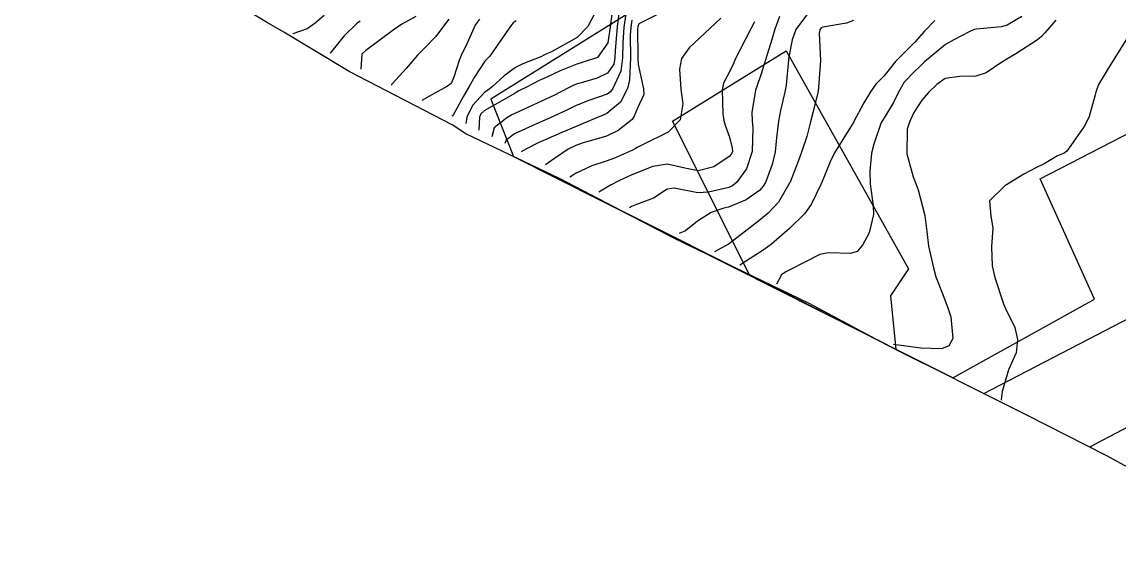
# Model space of a CAD drawing. Header units: metres. Extents: x 318500 to 325275, y 7408834 to 7428799.
# Drawn here: x 323206.3 to 323277.8, y 7420685.4 to 7420720 of the extents above; entities that cross this region are included whole.
import ezdxf

# ---------------------------------------------------------------- set-up
doc = ezdxf.new("R2010")
doc.units = ezdxf.units.M
doc.header["$MEASUREMENT"] = 0
for name, color, linetype in [('Area', 45, 'Continuous'), ('Curvas de Nivel 1m', 11, 'Continuous'), ('Curvas de Nivel 5m', 15, 'Continuous'), ('Edificações', 30, 'Continuous'), ('Vias Primárias', 230, 'Continuous')]:
    doc.layers.add(name, color=color, linetype=linetype)

msp = doc.modelspace()

# ---------------------------------------------------------------- linework, layer by layer
at = {"layer": 'Area'}
msp.add_lwpolyline([(323291.204, 7420684.656), (323278.456, 7420690.98), (323276.982, 7420691.783), (323271.825, 7420694.42), (323262.627, 7420699.009), (323257.632, 7420701.696), (323250.384, 7420705.176), (323248.81, 7420705.947), (323241.407, 7420709.813), (323235.255, 7420712.74), (323234.355, 7420713.33), (323227.653, 7420716.809), (323223.398, 7420719.358), (323222.258, 7420720.004), (323217.675, 7420722.781), (323199.402, 7420735.296)], dxfattribs=at)
at = {"layer": 'Curvas de Nivel 1m', "flags": 128}
for points, elevation in [([(323244.871, 7420721.38), (323244.66, 7420719.708), (323244.51, 7420718.668), (323243.844, 7420717.71), (323242.844, 7420717.376), (323242.493, 7420717.269), (323241.395, 7420716.838), (323240.48, 7420716.42), (323240.035, 7420716.206), (323239.201, 7420715.773), (323238.713, 7420715.531), (323238.464, 7420715.398), (323237.448, 7420714.802), (323236.446, 7420714.237), (323236.223, 7420714.034), (323236.139, 7420713.815), (323236.1, 7420712.98)], 757), ([(323245.278, 7420720.959), (323245.111, 7420719.701), (323244.975, 7420718.166), (323244.965, 7420717.695), (323244.903, 7420717.287), (323244.485, 7420716.695), (323243.822, 7420716.367), (323242.474, 7420715.981), (323242.292, 7420715.914), (323241.949, 7420715.738), (323240.978, 7420715.236), (323240.458, 7420714.988), (323239.615, 7420714.606), (323238.444, 7420714.059), (323238.258, 7420713.968), (323237.917, 7420713.788), (323237.11, 7420713.124), (323236.95, 7420712.54)], 756), ([(323226.017, 7420720.458), (323225.434, 7420719.956), (323224.905, 7420719.575), (323223.97, 7420719.25)], 764), ([(323228.369, 7420720.075), (323228.153, 7420719.924), (323227.314, 7420719.129), (323226.502, 7420718.104), (323226.422, 7420718.02), (323226.38, 7420718)], 763), ([(323232.002, 7420720.394), (323231.081, 7420719.882), (323230.516, 7420719.503), (323228.744, 7420718.158), (323228.5, 7420717.961), (323228.477, 7420717.944), (323228.469, 7420717.92), (323228.4, 7420716.96)], 762), ([(323234.153, 7420720.216), (323233.863, 7420719.847), (323233.294, 7420719.07), (323232.504, 7420718.256), (323232.11, 7420717.866), (323231.368, 7420716.996), (323230.472, 7420716.008), (323230.417, 7420715.944), (323230.41, 7420715.92)], 761), ([(323238.525, 7420720.101), (323238.344, 7420719.961), (323238.184, 7420719.785), (323237.486, 7420718.772), (323236.822, 7420717.805), (323236.662, 7420717.643), (323236.495, 7420717.475), (323235.832, 7420716.467), (323235.467, 7420715.825), (323235.09, 7420715.201), (323234.442, 7420714.004), (323234.373, 7420713.908), (323234.34, 7420713.89)], 759), ([(323243.658, 7420720.594), (323243.2, 7420719.723), (323242.513, 7420719.014), (323240.827, 7420718.079), (323240.502, 7420717.958), (323240.373, 7420717.89), (323240.147, 7420717.764), (323238.971, 7420717.297), (323238.489, 7420717.057), (323237.751, 7420716.521), (323236.971, 7420715.802), (323236.683, 7420715.591), (323236.464, 7420715.433), (323235.683, 7420714.59), (323235.308, 7420713.827), (323235.25, 7420713.42)], 758), ([(323246.073, 7420720.141), (323246.006, 7420719.688), (323245.969, 7420719.14), (323245.974, 7420717.685), (323245.912, 7420716.252), (323245.789, 7420715.687), (323245.34, 7420714.808), (323244.445, 7420714.066), (323244.194, 7420713.953), (323243.612, 7420713.712), (323242.435, 7420713.219), (323241.505, 7420712.818), (323240.426, 7420712.351), (323240.018, 7420712.17), (323239.206, 7420711.772), (323238.85, 7420711.56)], 754), ([(323247.708, 7420720.486), (323246.523, 7420719.904), (323246.461, 7420719.74), (323246.454, 7420719.681), (323246.448, 7420719.609), (323246.47, 7420717.68), (323246.494, 7420717.267), (323246.841, 7420715.674), (323246.844, 7420715.295), (323246.451, 7420714.421), (323246.228, 7420713.897), (323246.093, 7420713.683), (323245.174, 7420712.951), (323244.429, 7420712.584), (323242.828, 7420712.128), (323242.423, 7420711.985), (323241.931, 7420711.737), (323241.022, 7420711.14), (323240.44, 7420710.73)], 753), ([(323251.873, 7420720.267), (323251.186, 7420719.62), (323250.514, 7420718.992), (323249.805, 7420718.339), (323249.312, 7420717.642), (323249.176, 7420716.956), (323249.267, 7420715.642), (323249.403, 7420714.693), (323249.232, 7420713.642), (323248.432, 7420712.856), (323246.768, 7420712.019), (323246.422, 7420711.855), (323246.311, 7420711.791), (323246.109, 7420711.683), (323244.948, 7420711.159), (323244.409, 7420710.962), (323243.467, 7420710.651), (323242.396, 7420710.146), (323242.143, 7420709.984), (323242.04, 7420709.91)], 752), ([(323254.074, 7420720.029), (323253.826, 7420719.58), (323253.106, 7420718.191), (323252.817, 7420717.595), (323252.724, 7420717.369), (323252.489, 7420716.861), (323252.041, 7420716.042), (323251.951, 7420715.608), (323252.003, 7420714.05), (323252.06, 7420713.606), (323252.144, 7420713.309), (323252.429, 7420712.514), (323252.62, 7420711.795), (323252.627, 7420711.597), (323252.569, 7420711.447), (323252.415, 7420711.259), (323251.422, 7420710.593), (323250.401, 7420710.338), (323249.524, 7420710.512), (323248.407, 7420710.767), (323247.449, 7420710.62), (323246.398, 7420710.197), (323246.038, 7420710.041), (323245.26, 7420709.691), (323244.692, 7420709.391), (323243.93, 7420708.93)], 751), ([(323257.523, 7420720.547), (323256.75, 7420719.547), (323256.513, 7420718.853), (323256.303, 7420717.751), (323256.275, 7420717.552), (323256.124, 7420715.905), (323256.064, 7420715.554), (323255.755, 7420714.252), (323255.628, 7420713.558), (323255.51, 7420712.479), (323255.421, 7420711.56), (323255.224, 7420710.745), (323254.777, 7420709.566), (323254.632, 7420709.321), (323254.382, 7420709.053), (323253.526, 7420708.43), (323252.365, 7420707.964), (323252.078, 7420707.889), (323251.247, 7420707.611), (323250.354, 7420707.042), (323249.562, 7420706.417), (323249.15, 7420706.24)], 749), ([(323260.529, 7420720.118), (323260.068, 7420719.956), (323258.523, 7420719.694), (323258.406, 7420719.638), (323258.329, 7420719.523), (323258.286, 7420719.292), (323258.361, 7420717.522), (323258.245, 7420715.752), (323258.206, 7420715.524), (323257.87, 7420714.107), (323257.727, 7420713.531), (323257.467, 7420712.571), (323257.134, 7420711.539), (323256.944, 7420711.01), (323256.391, 7420709.593), (323256.377, 7420709.563), (323255.637, 7420708.292), (323254.961, 7420707.564), (323254.355, 7420707.071), (323252.444, 7420705.598), (323252.382, 7420705.557), (323251.45, 7420705.05)], 748), ([(323265.82, 7420720.131), (323265.144, 7420719.431), (323264.513, 7420718.713), (323263.267, 7420717.458), (323262.92, 7420717.037), (323262.485, 7420716.498), (323261.979, 7420715.974), (323261.619, 7420715.479), (323261.183, 7420714.759), (323260.519, 7420713.489), (323260.492, 7420713.437), (323260.439, 7420713.341), (323259.277, 7420711.507), (323259.003, 7420710.919), (323258.428, 7420709.519), (323258.414, 7420709.495), (323258.389, 7420709.446), (323257.754, 7420708.145), (323257.323, 7420707.536), (323256.35, 7420706.577), (323255.177, 7420705.557), (323254.699, 7420705.2), (323254.331, 7420704.965), (323253.488, 7420704.417), (323253.11, 7420704.19)], 747), ([(323271.495, 7420720.387), (323270.527, 7420719.81), (323270.173, 7420719.718), (323268.523, 7420719.567), (323268.376, 7420719.537), (323268.049, 7420719.395), (323267.05, 7420718.869), (323266.512, 7420718.568), (323265.141, 7420717.43), (323264.822, 7420717.108), (323264.49, 7420716.804), (323263.829, 7420716.101), (323263.456, 7420715.455), (323263.134, 7420714.786), (323262.443, 7420713.673), (323262.359, 7420713.553), (323262.319, 7420713.471), (323261.846, 7420712.056), (323261.687, 7420711.477), (323261.573, 7420710.307), (323261.605, 7420709.478), (323261.801, 7420708.043), (323261.832, 7420707.475), (323261.547, 7420706.279), (323261.106, 7420705.482), (323260.747, 7420705.073), (323260.332, 7420704.939), (323258.86, 7420704.984), (323258.33, 7420704.874), (323257.439, 7420704.414), (323256.315, 7420703.85), (323256.107, 7420703.749), (323255.829, 7420703.547), (323255.51, 7420702.95)], 746), ([(323278.52, 7420719.25), (323277.299, 7420717.268), (323276.977, 7420716.788), (323276.48, 7420715.952), (323276.31, 7420715.445), (323276.268, 7420715.283), (323275.871, 7420713.867), (323275.606, 7420713.293), (323274.423, 7420711.619), (323274.244, 7420711.49), (323273.808, 7420711.316), (323272.956, 7420710.78), (323272.408, 7420710.531), (323271.621, 7420710.122), (323270.39, 7420709.36), (323269.374, 7420708.376), (323269.471, 7420707.373), (323269.596, 7420706.615), (323269.522, 7420705.372), (323269.552, 7420704.142), (323269.733, 7420703.369), (323270.285, 7420701.67), (323270.423, 7420701.358), (323271.033, 7420700.114), (323271.214, 7420699.346), (323271.113, 7420698.481), (323270.631, 7420697.354), (323270.525, 7420697.056), (323270.209, 7420695.956), (323270.144, 7420695.418), (323270.14, 7420695.39)], 744)]:
    msp.add_lwpolyline(points, dxfattribs=dict(at, elevation=elevation))
at = {"layer": 'Curvas de Nivel 5m', "flags": 128}
for points, elevation in [([(323236.136, 7420720.206), (323235.852, 7420719.82), (323235.338, 7420718.657), (323234.956, 7420717.833), (323234.822, 7420717.508), (323234.479, 7420716.44), (323234.294, 7420716.02), (323234.068, 7420715.844), (323233.032, 7420715.284), (323232.38, 7420714.91)], 760), ([(323245.678, 7420720.548), (323245.557, 7420719.694), (323245.479, 7420718.659), (323245.469, 7420717.69), (323245.361, 7420716.817), (323244.836, 7420715.696), (323244.686, 7420715.479), (323244.464, 7420715.316), (323243.262, 7420714.914), (323242.453, 7420714.576), (323241.883, 7420714.303), (323240.701, 7420713.756), (323240.439, 7420713.645), (323239.135, 7420713.071), (323238.43, 7420712.74), (323237.877, 7420712.337), (323237.8, 7420712.1)], 755), ([(323255.705, 7420720.385), (323255.385, 7420719.561), (323255.198, 7420718.878), (323254.787, 7420717.567), (323254.719, 7420717.345), (323254.485, 7420716.58), (323254.215, 7420715.832), (323254.142, 7420715.575), (323253.903, 7420714.124), (323253.905, 7420713.578), (323253.956, 7420713.098), (323253.907, 7420711.578), (323253.535, 7420710.451), (323252.921, 7420709.592), (323252.632, 7420709.351), (323252.385, 7420709.247), (323251.064, 7420708.929), (323250.379, 7420708.906), (323248.827, 7420709.2), (323248.382, 7420709.136), (323247.49, 7420708.547), (323246.367, 7420708.136), (323246.05, 7420707.998), (323245.91, 7420707.91)], 750), ([(323273.706, 7420720.145), (323272.996, 7420719.325), (323272.762, 7420719.083), (323272.515, 7420718.863), (323271.101, 7420717.946), (323270.502, 7420717.595), (323270.117, 7420717.366), (323269.157, 7420716.713), (323268.486, 7420716.489), (323267.417, 7420716.47), (323266.484, 7420716.341), (323265.941, 7420715.955), (323265.405, 7420715.426), (323264.964, 7420714.93), (323264.45, 7420714.131), (323264.23, 7420713.656), (323264.143, 7420713.444), (323264.024, 7420713.034), (323264.003, 7420711.446), (323264.397, 7420709.93), (323264.605, 7420709.437), (323264.735, 7420709.084), (323265.16, 7420707.428), (323265.296, 7420706.372), (323265.414, 7420705.424), (323265.724, 7420704.013), (323265.894, 7420703.416), (323266.294, 7420702.373), (323266.676, 7420701.406), (323266.864, 7420700.814), (323266.995, 7420699.403), (323266.724, 7420698.935), (323266.25, 7420698.728), (323264.91, 7420698.77), (323263.13, 7420699.01)], 745)]:
    msp.add_lwpolyline(points, dxfattribs=dict(at, elevation=elevation))
at = {"layer": 'Edificações'}
for points in [[(323266.988, 7420696.833), (323276.217, 7420701.964), (323272.679, 7420709.805), (323278.649, 7420712.897), (323282.961, 7420705.001), (323285.67, 7420706.602), (323283.513, 7420710.153), (323287.437, 7420712.031), (323283.568, 7420719.761), (323287.497, 7420722.05), (323279.537, 7420736.241), (323272.848, 7420733.149), (323274.781, 7420727.788), (323265.881, 7420723.315), (323261.72, 7420729.116), (323246.566, 7420721.042), (323236.886, 7420715.007), (323238.354, 7420711.266)], [(323253.749, 7420703.561), (323248.726, 7420713.558), (323256.134, 7420718.141), (323264.094, 7420703.95), (323262.933, 7420702.183), (323263.282, 7420698.683)], [(323253.749, 7420703.561), (323248.81, 7420705.947), (323242.899, 7420709.034), (323238.354, 7420711.266)], [(323266.988, 7420696.833), (323263.282, 7420698.683)]]:
    msp.add_lwpolyline(points, close=True, dxfattribs=at)
at = {"layer": 'Vias Primárias'}
for points in [[(323715.644, 7420145.548, 0), (323709.04, 7420132.939)], [(323831.088, 7420001.787, 0), (323833.844, 7420008.443, 0.220888)], [(323205.069, 7420933.766, 0), (323207.298, 7420931.929, 0.020742), (323210.311, 7420929.649), (323213.335, 7420928.865), (323214.564, 7420929.479), (323216.061, 7420926.782), (323213.869, 7420925.313), (323213.871, 7420924.556), (323218.068, 7420917.639), (323222.108, 7420910.972), (323227.38, 7420903.131), (323230.217, 7420898.982, 0.38291), (323236.446, 7420897.46), (323249.502, 7420903.926), (323257.59, 7420907.836)], [(323324.298, 7420660.751), (323350.763, 7420673.08), (323379.669, 7420686.426), (323404.863, 7420697.8), (323429.54, 7420708.965), (323450.478, 7420718.143), (323463.977, 7420724.253), (323474.752, 7420729.37, 0.596073), (323475.743, 7420739.027), (323468.707, 7420745.676), (323458.233, 7420755.902), (323445.332, 7420768.702), (323438.04, 7420775.361, 0.323598), (323435.016, 7420775.708), (323415.564, 7420765.487), (323397.807, 7420755.769), (323383.511, 7420748.328), (323369.763, 7420740.983), (323349.721, 7420730.421), (323330.121, 7420720.195), (323313.896, 7420711.606), (323299.953, 7420704.608), (323283.58, 7420696.37), (323275.908, 7420692.332)]]:
    msp.add_lwpolyline(points, format="xyb", dxfattribs=at)
msp.add_lwpolyline([(323269.024, 7420695.818), (323289.384, 7420706.393), (323305.844, 7420714.953), (323325.965, 7420725.278), (323344.88, 7420735.266), (323361.046, 7420743.138), (323369.628, 7420747.52), (323386.719, 7420755.922), (323401.777, 7420764.127), (323418.859, 7420773.579)], dxfattribs=at)

doc.saveas('drawing.dxf')
